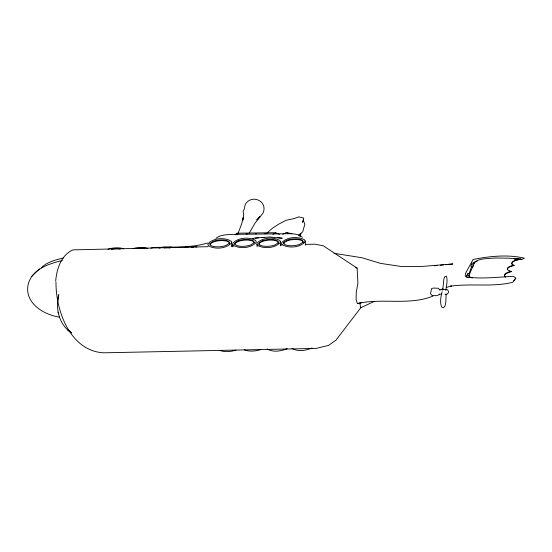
<?xml version="1.0" encoding="UTF-8"?>
<svg xmlns="http://www.w3.org/2000/svg" width="552" height="552" viewBox="0 0 552 552"><rect width="100%" height="100%" fill="white"/><g stroke="black" fill="none" stroke-linecap="round" stroke-linejoin="round"><path stroke-width="0.83" d="M55.987 282.044C55.655 310.583 70.145 350.948 103.562 352.818L316.151 348.409L328.53 345.407L335.975 340.142L360.815 307.705L374.014 301.544M55.69 281.134C56.628 269.135 61.086 255.121 72.968 249.883L208.049 246.689M209.919 244.957L210.581 243.494L213.555 241.907A10.136 3.691 -5.3 0 1 228.004 241.652L229.114 242.39L229.473 243.874M231.419 241.997L231.274 243.19C225.733 248.766 215.383 249.587 208.587 245.888L207.938 244.791L208.083 243.591C213.624 238.015 223.981 237.201 230.77 240.893L231.419 241.997L231.819 246.275M232.709 244.274L232.861 243.08C238.395 237.505 248.752 236.684 255.541 240.382L256.197 241.479L256.045 242.68C250.504 248.255 240.154 249.069 233.358 245.378L232.709 244.274L232.951 246.847M234.69 244.446L235.352 242.983L238.326 241.39A10.136 3.691 -5.3 0 1 252.775 241.141L254.334 242.638M257.101 246.841L257.011 243.073C262.545 237.498 272.902 236.684 279.692 240.375L280.347 241.479L280.747 245.757M278.394 243.356L278.035 241.873L276.925 241.134A10.136 3.691 -5.3 0 0 262.476 241.39L259.502 242.977L258.84 244.439L259.295 245.205M280.347 241.479L280.195 242.673C274.661 248.248 264.304 249.069 257.508 245.371L256.859 244.274M283.618 243.846L284.28 242.383L287.254 240.796A10.136 3.691 -5.3 0 1 301.702 240.541L302.813 241.272L303.172 242.763M305.118 240.886L304.973 242.08C299.432 247.655 289.082 248.476 282.286 244.777L281.637 243.68L281.782 242.48C287.323 236.905 297.68 236.09 304.469 239.782L305.118 240.886L305.518 245.164M57.732 301.627L58.76 294.589C55.303 308.161 58.774 323.948 70.67 332.297M445.795 290.428C446.375 285.798 447.955 280.685 446.402 276.172L444.767 276.793L443.891 278.891L442.718 290.283M471.56 264.18L472.181 263.028L474.209 263.47M302.751 221.842L303.234 220.062L304.814 224.25L303.448 229.197L302.703 231.819L299.06 235.042M303.172 220.365L303.786 218.109L298.798 216.867L294.016 218.606L286.067 220.296L278.491 224.284L272.191 228.418L266.857 233.234M302.593 222.47L302.979 221.062M298.949 235.483L299.343 234.096M299.971 236.698L300.978 233.579M469.083 273.481L471.546 266.74M279.443 234.434L275.69 232.709L237.036 233.179L237.07 234.041L238.022 234.027M62.417 260.523C48.162 263.87 30.643 269.583 27.8 286.322C25.668 304.055 44.429 314.868 59.664 317.2M238.091 233.33L241.7 223.712L243.308 217.516L242.714 220.455L243.749 214.728L243.108 211.174L244.288 209.035L245.191 204.557C251.47 193.559 268.32 201.107 263.028 213.113L255.017 223.132L249.09 233.365M273.012 234.517L273.557 233.593L274.751 233.731L275.69 232.709M514.009 258.784L522.475 259.212L524.4 258.191C507.799 254.272 489.721 256.19 473.105 259.461L465.633 273.171L465.219 276.034L466.219 276.973C481.82 279.119 497.773 277.159 513.443 276.297L515.796 278.167L512.67 282.327C492.274 287.33 471.001 283.21 450.335 286.191L451.432 286.046L446.789 287.261M41.372 267.81C46.92 261.827 55.855 259.916 63.556 257.929M513.857 280.713L515.796 278.167M258.246 218.157L259.737 216.446L258.557 218.578L256.749 219.875L257.839 218.668M39.454 268.865L31.492 276.587M235.18 234.862L237.036 233.179M215.935 238.312C220.331 234.724 226.499 234.772 231.895 234.372L288.772 233.731C293.457 233.744 298.632 233.944 302.303 237.263M439.62 294.464L437.06 295.658L432.209 295.63L430.546 293.719L431.554 288.579L433.382 288.068L438.35 288.268L440.068 290.317M473.402 262.6L477.218 261.2M442.262 291.815L442 291.967C440.917 296.817 439.64 302.33 441.69 307.057L443.47 307.761L444.891 306.339L445.837 302.234L446.092 294.071M282.776 234.31L285.812 232.709L287.689 232.675M432.947 296.1C409.073 305.815 382.136 297.769 357.365 303.572L356.102 299.529L356.302 292.105L357.903 283.279L357.123 268.106L323.251 245.764L314.737 244.163L305.27 244.384M238.264 240.734L234.717 243.059L235.083 244.543L236.187 245.281A10.136 3.691 -5.3 0 0 250.636 245.026L254.182 242.701L253.823 241.21L252.712 240.479A10.136 3.691 -5.3 0 0 238.264 240.727M262.414 240.727L258.867 243.052L259.233 244.543L260.344 245.274A10.136 3.691 -5.3 0 0 274.792 245.026L278.332 242.694L277.973 241.21L276.862 240.472A10.136 3.691 -5.3 0 0 262.414 240.727M287.247 348.609C281.099 351.251 273.15 352.583 267.161 348.954M312.018 348.008C305.877 350.651 297.921 351.99 291.939 348.36M441.483 289.4L443.001 288.793M236.042 350.12C230.791 351.741 224.892 352.369 219.648 350.403M260.813 349.602C255.562 351.231 249.663 351.859 244.419 349.885M473.119 266.954L471.091 266.519L470.973 265.202L472.167 264.518L473.74 265.802M207.421 243.052C195.208 246.813 182.326 246.999 169.664 247.137M150.917 248.103L153.415 247.475L165.386 247.227M357.365 303.572L361.367 302.779M253.996 238.084L269.942 236.98L282.238 238.243L277.684 237.698M252.25 238.616L253.789 238.416M255.328 238.222L258.405 237.829M434.541 265.802L437.046 265.546M440.379 265.208L443.711 264.87M445.381 264.705L452.902 263.966L420.251 266.575L401.373 266.519L380.535 263.38L362.043 257.763L333.967 253.306M261.579 237.615L263.959 237.45M231.274 246.137L232.999 246.095M280.319 244.978L282.037 244.936M439.302 289.648L447.065 289.489L448.403 291.007L448.431 292.622L447.141 294.202L444.967 294.244M441.807 294.313L439.157 294.057M246.102 233.931L247.199 233.917M255.279 233.813L256.376 233.8M264.456 233.703L265.56 233.689M514.512 258.978L521.047 259.302A9.253 3.319 -7 0 0 512.663 262.138A9.253 3.319 -7 0 0 514.022 265.574A8.784 3.146 -7 0 0 507.329 269.604M287.102 232.709L291.946 233.648M355.509 267.623L357.123 268.106M469.78 273.751L467.751 273.309L467.268 273.799L467.392 275.117M57.967 312.101L58.65 313.515M359.752 303.138L360.815 307.705M472.284 277.98A9.798 3.616 -3.6 0 1 469.2 274.882L474.354 262.918A11.571 4.271 -3.6 0 1 482.91 258.998A69.89 25.792 -3.6 0 1 496.027 257.998L508.765 258.184L521.047 259.302A9.253 3.415 -3.6 0 0 512.622 261.745A9.253 3.415 -3.6 0 0 514.002 265.333L514.022 265.574M514.002 265.333A8.784 3.243 -3.6 0 0 507.371 268.327A8.784 3.243 -3.6 0 0 511.393 271.391L511.414 271.625A10.157 3.643 -7 0 0 505.128 277.014M184.437 247.586A11.344 4.126 -5.3 0 1 196.933 247.02M191.206 247.489A8.873 3.229 -5.3 0 1 193.414 247.558M159.1 248.103A11.344 4.126 -5.3 0 1 172.238 247.351M164.206 247.979A8.873 3.229 -5.3 0 1 170.064 248.055M132.756 248.648A11.344 4.126 -5.3 0 1 147.908 248.524M137.855 248.524A8.873 3.229 -5.3 0 1 144.334 248.717M107.985 249.214A11.344 4.126 -5.3 0 1 123.751 248.883M111.456 249.262A8.873 3.229 -5.3 0 1 120.177 249.083M511.414 271.625A8.784 3.146 -7 0 1 509.13 271.122M505.673 277.021A10.157 3.747 -3.6 0 1 511.393 271.391M209.946 243.57L210.305 245.06L211.416 245.792A10.136 3.691 -5.3 0 0 225.865 245.543L229.411 243.211L229.052 241.728L227.941 240.989A10.136 3.691 -5.3 0 0 213.493 241.245L209.946 243.57M283.645 242.459L284.004 243.95L285.115 244.681A10.136 3.691 -5.3 0 0 299.563 244.432L303.11 242.1L302.751 240.617L301.64 239.878A10.136 3.691 -5.3 0 0 287.192 240.134L283.645 242.459M466.543 275.482L466.668 276.8L467.24 277.27L468.689 277.242L469.179 276.745L469.31 276.083L468.482 274.958L467.737 274.799L466.543 275.482M71.456 332.856L67.572 329.696L71.47 332.877"/></g></svg>
